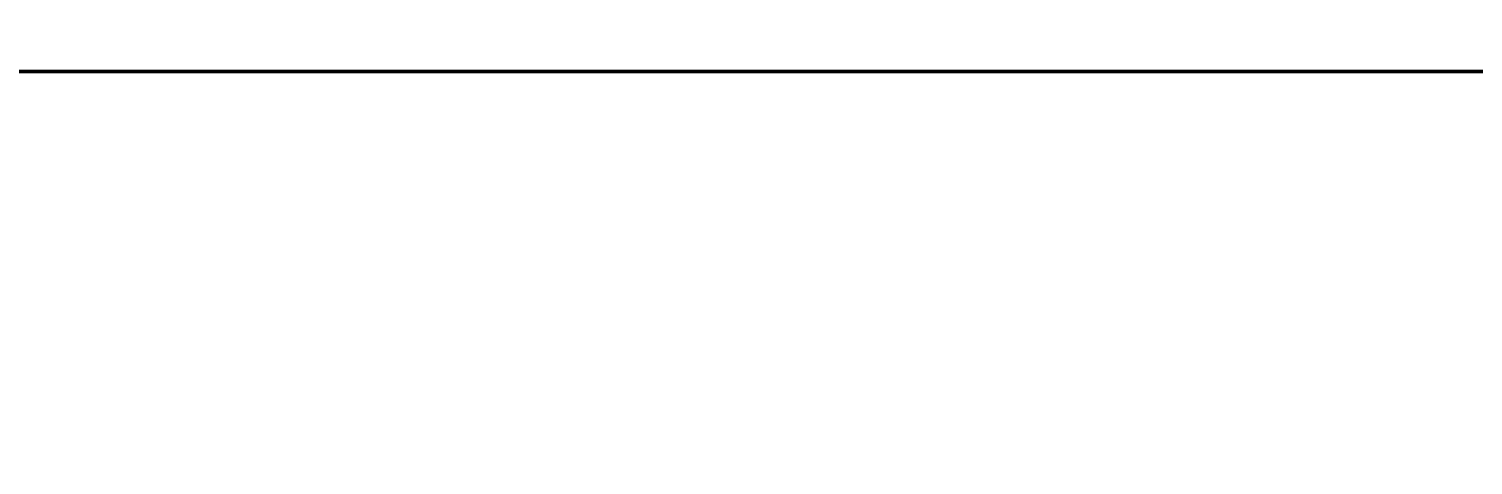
# Model space of a CAD drawing. Extents: x 16296675745 to 16296677675, y -37409619395 to -37409618123.
# Drawn here: x 16296676018.29 to 16296676030.67, y -37409619012.75 to -37409619009 of the extents above; entities that cross this region are included whole.
import ezdxf

# ---------------------------------------------------------------- set-up
doc = ezdxf.new("R2010")
doc.units = 0
doc.header["$LTSCALE"] = 10
doc.header["$MEASUREMENT"] = 0
doc.header["$PDMODE"] = 3
doc.header["$PDSIZE"] = -10
doc.linetypes.add('AUSGEZOGEN', pattern=[0])
doc.layers.get('0').update_dxf_attribs({"linetype": 'CONTINUOUS'})
doc.layers.get('DEFPOINTS').update_dxf_attribs({"linetype": 'CONTINUOUS'})
doc.layers.add('7', color=7, linetype='CONTINUOUS')
doc.styles.add('Daelim Dimension', font='')
doc.styles.get('Daelim Dimension').set_extended_font_data('NanumGothic')
doc.dimstyles.new('DEFAULT', dxfattribs={"dimscale": 2, "dimtxt": 2, "dimasz": 2, "dimexe": 0, "dimexo": 2, "dimgap": 1, "dimtad": 1, "dimdec": 1, "dimzin": 9, "dimdsep": 46, "dimtxsty": 'Daelim Dimension', "dimcen": 0.5, "dimclrd": 252, "dimclre": 252, "dimclrt": 3, "dimadec": 1, "dimazin": 0, "dimtfac": 1, "dimtdec": 1, "dimtix": 1, "dimtmove": 0, "dimatfit": 3, "dimfxl": 1, "dimtolj": 1, "dimtzin": 1, "dimlwd": 9, "dimlwe": 9, "dimarcsym": 0})

# ---------------------------------------------------------------- blocks, each defined once
blk = doc.blocks.new('*D16')
at = {"color": 5, "lineweight": 9, "ltscale": 0.5, "transparency": 16777216}
for p, q in [((16296676000.335, -37409619013.002), (16296676000.335, -37409619054.953)), ((16296676065.308, -37409619013.406), (16296676065.308, -37409619054.953)), ((16296676004.335, -37409619054.953), (16296676061.308, -37409619054.953))]:
    blk.add_line(p, q, dxfattribs=at)
at = {"color": 5, "ltscale": 0.5, "transparency": 16777216}
for points in [[(16296676004.335, -37409619054.287), (16296676004.335, -37409619055.62), (16296676000.335, -37409619054.953)], [(16296676061.308, -37409619054.287), (16296676061.308, -37409619055.62), (16296676065.308, -37409619054.953)]]:
    blk.add_solid(points, dxfattribs=at)
at = {"layer": 'DEFPOINTS', "color": 0, "ltscale": 0.5, "transparency": 16777216}
for p in [(16296676000.335, -37409619009.002), (16296676065.308, -37409619009.406), (16296676065.308, -37409619054.953)]:
    blk.add_point(p, dxfattribs=at)
at = {"color": 7, "ltscale": 0.5, "transparency": 16777216, "insert": (16296676032.822, -37409619047.51), "char_height": 10, "attachment_point": 5, "style": 'Daelim Dimension'}
blk.add_mtext('\\A1;65', dxfattribs=at)

msp = doc.modelspace()

# ---------------------------------------------------------------- linework, layer by layer
at = {"layer": '7', "color": 7, "linetype": 'AUSGEZOGEN', "lineweight": 50}
msp.add_line((16296676015.837061, -37409619009.367203), (16296676049.806049, -37409619009.367203), dxfattribs=at)

# ---------------------------------------------------------------- dimensions: what is measured, and where the dimension line sits
at = {"ltscale": 0.5}
dim = msp.add_linear_dim(base=(16296676065.308229, -37409619054.953323), p1=(16296676000.334881, -37409619009.002319), p2=(16296676065.308229, -37409619009.406036), text='65', dimstyle='DEFAULT', override={"dimtxt": 5, "dimclrd": 5, "dimclre": 5, "dimclrt": 7}, dxfattribs=at)
dim.commit()
dim.dimension.update_dxf_attribs({"geometry": '*D16', "text_midpoint": (16296676032.82156, -37409619047.509827)})

doc.saveas('drawing.dxf')
